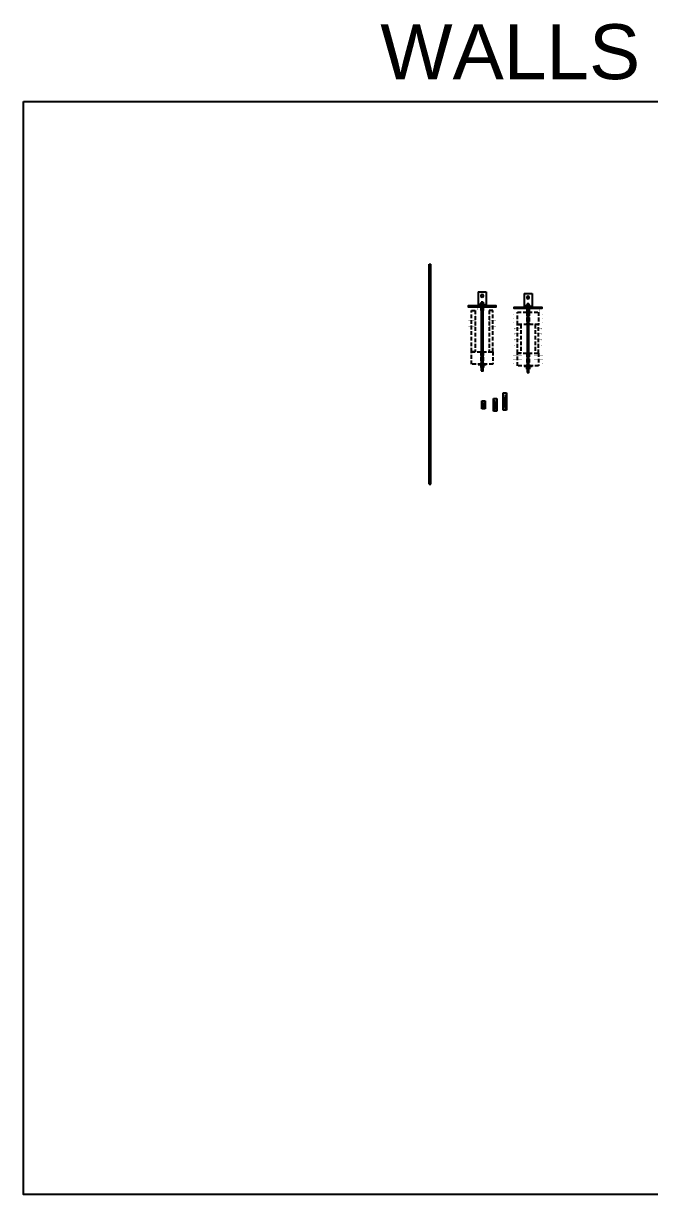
# Model space of a CAD drawing. Header units: inches. Extents: x 2832 to 8547, y -592 to 860.
# Drawn here: x 2832 to 3105, y 348 to 860 of the extents above; entities that cross this region are included whole.
import ezdxf

# ---------------------------------------------------------------- set-up
doc = ezdxf.new("R2010")
doc.units = ezdxf.units.IN
doc.header["$LTSCALE"] = 5
doc.header["$MEASUREMENT"] = 0
doc.linetypes.add('HIDDEN', pattern=[0.375, 0.25, -0.125])
for name, color, linetype in [('BlueHidden', 5, 'HIDDEN'), ('FMTEXTA', 4, 'Continuous'), ('FORM', 5, 'Continuous'), ('FORMA', 5, 'Continuous'), ('PLYA', 4, 'Continuous')]:
    doc.layers.add(name, color=color, linetype=linetype)
doc.layers.add('Steel', color=5, linetype='Continuous', lineweight=20)
doc.styles.add('VBA_txt', font='arial.ttf', dxfattribs={"height": 2})
pattern_1 = [(45, (-139.492592, -37.240207), (-0.0073649591, 0.0073649591), []), (135, (-139.492592, -37.240207), (-0.0073649591, -0.0073649591), [])]
pattern_2 = [(45, (-85.83592, -93.84484), (-0.08838835, 0.08838835), []), (45, (-85.83592, -93.78234), (-0.08838835, 0.08838835), [])]

# ---------------------------------------------------------------- blocks, each defined once
blk = doc.blocks.new('VBA_2x6_WALL')
at = {"color": 5}
for p, q in [((-5.5, 0), (-5.5, 1.5)), ((-5.5, 1.5), (0, 1.5)), ((0, 0), (-5.5, 0)), ((0, 1.5), (0, 0))]:
    blk.add_line(p, q, dxfattribs=at)
at = {"color": 4}
for p, q in [((0, 1.5), (-5.5, 0)), ((-5.5, 1.5), (0, 0))]:
    blk.add_line(p, q, dxfattribs=at)
blk = doc.blocks.new('*U544')
at = {"layer": 'PLYA', "color": 4}
for p, q in [((0, 0.75), (96, 0.75)), ((0, 0.75), (0, 0)), ((0, 0.375), (96, 0.375)), ((0, 0), (96, 0)), ((96, 0.75), (96, 0))]:
    blk.add_line(p, q, dxfattribs=at)
blk = doc.blocks.new('VBA_2x4_WALL')
at = {"color": 5}
for p, q in [((-3.5, 0), (-3.5, 1.5)), ((-3.5, 1.5), (0, 1.5)), ((0, 0), (-3.5, 0)), ((0, 1.5), (0, 0))]:
    blk.add_line(p, q, dxfattribs=at)
at = {"color": 4}
for p, q in [((0, 1.5), (-3.5, 0)), ((-3.5, 1.5), (0, 0))]:
    blk.add_line(p, q, dxfattribs=at)
blk = doc.blocks.new('VBA_2x8_WALL')
at = {"color": 5}
for p, q in [((-7.5, 0), (-7.5, 1.5)), ((-7.5, 1.5), (0, 1.5)), ((0, 0), (-7.5, 0)), ((0, 1.5), (0, 0))]:
    blk.add_line(p, q, dxfattribs=at)
at = {"color": 4}
for p, q in [((0, 1.5), (-7.5, 0)), ((-7.5, 1.5), (0, 0))]:
    blk.add_line(p, q, dxfattribs=at)
blk = doc.blocks.new('*U542')
at = {"layer": 'FMTEXTA'}
h = blk.add_hatch(dxfattribs=at)
h.set_pattern_fill('STEEL', color=4, style=0)
h.set_pattern_definition(pattern_2)
h.paths.add_polyline_path([(4.22, 2.62), (2.88, 2.62), (2.88, 2.12), (4.22, 2.12)])
h.paths.add_polyline_path([(6.38, 2.62), (5.03, 2.62), (5.03, 2.12), (6.38, 2.12)])
at = {"layer": 'FORM'}
h = blk.add_hatch(dxfattribs=at)
h.set_pattern_fill('ANSI32', color=5, scale=1.5, angle=330)
h.set_pattern_definition([(15, (-899.994, -319.1604), (-0.1455857, 0.54333328), []), (15, (-899.7644, -319.293), (-0.1455857, 0.54333328), [])])
h.paths.add_polyline_path([(4.25, -26.38), (5, -26.38), (5, 2.62), (4.25, 2.62)])
at = {"layer": 'FORMA'}
h = blk.add_hatch(dxfattribs=at)
h.set_pattern_fill('ANSI37', color=4, scale=0.083325)
h.set_pattern_definition(pattern_1)
h.paths.add_polyline_path([(4.32, 3.31, -0.195947), (4.16, 3.25), (4.62, 3.25, -0.100523)])
h.paths.add_polyline_path([(4.93, 3.31), (4.32, 3.31, 0.203728)])
h.paths.add_polyline_path([(4.93, 3.31, -0.100829), (4.62, 3.25), (4.63, 3.25), (5.08, 3.25, -0.195947)])
edge = h.paths.add_edge_path()
edge.add_line((5.07, 3.25), (5, 3.31))
edge.add_line((5, 3.31), (4.93, 3.31))
edge.add_arc((5.08, 3.47), 0.219, 225.6541, 265.6901)
edge = h.paths.add_edge_path()
edge.add_line((4.25, 3.31), (4.18, 3.25))
edge.add_arc((4.16, 3.47), 0.219, 274.1855, 314.3459)
edge.add_line((4.32, 3.31), (4.25, 3.31))
h = blk.add_hatch(dxfattribs=at)
h.set_pattern_fill('ANSI37', color=4, scale=0.083325)
h.set_pattern_definition(pattern_1)
h.paths.add_polyline_path([(4.32, 3.31, -0.195947), (4.16, 3.25), (4.62, 3.25, -0.100523)])
h.paths.add_polyline_path([(4.93, 3.31), (4.32, 3.31, 0.203728)])
h.paths.add_polyline_path([(4.93, 3.31, -0.100829), (4.62, 3.25), (4.63, 3.25), (5.08, 3.25, -0.195947)])
edge = h.paths.add_edge_path()
edge.add_line((5.07, 3.25), (5, 3.31))
edge.add_line((5, 3.31), (4.93, 3.31))
edge.add_arc((5.08, 3.47), 0.219, 225.6541, 265.6901)
edge = h.paths.add_edge_path()
edge.add_line((4.25, 3.31), (4.18, 3.25))
edge.add_arc((4.16, 3.47), 0.219, 274.1855, 314.3459)
edge.add_line((4.32, 3.31), (4.25, 3.31))
at = {"color": 4, "linetype": 'ByBlock'}
for p, q in [((4.12, 2.12), (4.12, 1.5)), ((5.12, 2.12), (5.12, 1.5))]:
    blk.add_line(p, q, dxfattribs=at)
at = {"color": 5, "linetype": 'HIDDEN', "ltscale": 1.3}
for p, q in [((4.12, 1.5), (4.12, 0)), ((5.12, 1.5), (5.12, 0)), ((4.12, -18), (4.12, -23.5)), ((5.12, -18), (5.12, -23.5))]:
    blk.add_line(p, q, dxfattribs=at)
at = {"color": 4, "linetype": 'ByBlock'}
blk.add_lwpolyline([(-1.38, 1.81), (-1.38, 2.12), (10.62, 2.12), (10.62, 1.5), (-1.38, 1.5), (-1.38, 1.81), (10.62, 1.81)], dxfattribs=at)
at = {"color": 4, "linetype": 'ByBlock', "const_width": 0.0625}
for points in [[(-0.19, 2.16), (-0.56, 2.16)], [(-0.37, 0.16), (-0.37, 2.16)], [(2.81, 2.16), (2.44, 2.16)], [(2.62, 0.16), (2.62, 2.16)], [(6.44, 2.16), (6.81, 2.16)], [(6.63, 0.16), (6.63, 2.16)], [(9.44, 2.16), (9.81, 2.16)], [(9.63, 0.16), (9.63, 2.16)], [(1.56, -2.19), (1.56, -1.81)], [(1.56, -4.55), (1.56, -4.17)], [(7.69, -2.19), (7.69, -1.81)], [(7.69, -4.55), (7.69, -4.17)], [(1.56, -7.04), (1.56, -6.67)], [(7.69, -7.04), (7.69, -6.67)], [(-1.56, -19.19), (-1.56, -18.81)], [(1.94, -19), (-1.56, -19)], [(7.31, -19), (10.81, -19)], [(10.81, -19.19), (10.81, -18.81)], [(-1.56, -20.56), (-1.56, -20.94)], [(1.94, -20.75), (-1.56, -20.75)], [(-1.56, -22.31), (-1.56, -22.69)], [(1.94, -22.5), (-1.56, -22.5)], [(7.31, -20.75), (10.81, -20.75)], [(7.31, -22.5), (10.81, -22.5)], [(10.81, -20.56), (10.81, -20.94)], [(10.81, -22.31), (10.81, -22.69)]]:
    blk.add_lwpolyline(points, dxfattribs=at)
at = {"color": 5, "linetype": 'HIDDEN', "ltscale": 1.3}
for points in [[(0, 0), (1.5, 0), (1.5, -18), (0, -18)], [(9.25, 0), (7.75, 0), (7.75, -18), (9.25, -18)], [(0, -18), (9.25, -18), (9.25, -23.5), (0, -23.5)]]:
    blk.add_lwpolyline(points, close=True, dxfattribs=at)
at = {"color": 4, "linetype": 'ByBlock'}
for points in [[(-1.44, -2.5, 0.0625, 0.0625, 0), (-1.44, -2.12, 0.0625, 0.0625, -0.414214), (-1.31, -2, 0.0625, 0.0625, 0), (1.56, -2, 0, 0, 0)], [(-1.44, -4.86, 0.0625, 0.0625, 0), (-1.44, -4.48, 0.0625, 0.0625, -0.414214), (-1.31, -4.36, 0.0625, 0.0625, 0), (1.56, -4.36, 0, 0, 0)], [(10.69, -2.5, 0.0625, 0.0625, 0), (10.69, -2.12, 0.0625, 0.0625, 0.414214), (10.56, -2, 0.0625, 0.0625, 0), (7.69, -2, 0, 0, 0)], [(10.69, -4.86, 0.0625, 0.0625, 0), (10.69, -4.48, 0.0625, 0.0625, 0.414214), (10.56, -4.36, 0.0625, 0.0625, 0), (7.69, -4.36, 0, 0, 0)], [(-1.44, -7.35, 0.0625, 0.0625, 0), (-1.44, -6.98, 0.0625, 0.0625, -0.414214), (-1.31, -6.85, 0.0625, 0.0625, 0), (1.56, -6.85, 0, 0, 0)], [(10.69, -7.35, 0.0625, 0.0625, 0), (10.69, -6.98, 0.0625, 0.0625, 0.414214), (10.56, -6.85, 0.0625, 0.0625, 0), (7.69, -6.85, 0, 0, 0)]]:
    blk.add_lwpolyline(points, format="xyseb", dxfattribs=at)
at = {"layer": 'FMTEXTA', "color": 5, "ltscale": 0.25}
for p, q in [((2.88, 8.12), (2.88, 2.12)), ((2.88, 8.12), (6.38, 8.12)), ((6.38, 8.12), (6.38, 2.12)), ((2.88, 2.12), (6.38, 2.12)), ((2.89, 2.62), (6.39, 2.62))]:
    blk.add_line(p, q, dxfattribs=at)
at = {"layer": 'FMTEXTA', "color": 4, "ltscale": 0.5}
for p, q in [((4.01, 3.19), (5.24, 3.19)), ((4.01, 2.69), (4.01, 3.19)), ((4.01, 3.19), (5.24, 3.19)), ((4.01, 2.69), (4.01, 3.19)), ((4.01, 2.69), (5.24, 2.69)), ((4.01, 2.69), (5.24, 2.69)), ((4.16, 2.62), (5.08, 2.62)), ((4.25, 3.25), (5, 3.25)), ((4.25, 3.25), (5, 3.25)), ((4.32, 2.69), (4.32, 3.19)), ((4.32, 2.69), (4.32, 3.19)), ((4.93, 2.69), (4.93, 3.19)), ((4.93, 2.69), (4.93, 3.19)), ((5.24, 2.69), (5.24, 3.19)), ((5.24, 2.69), (5.24, 3.19)), ((4.01, -23.81), (5.24, -23.81)), ((4.01, -23.81), (4.01, -24.31)), ((4.01, -24.31), (5.24, -24.31)), ((4.01, -24.44), (5.24, -24.44)), ((4.01, -24.44), (4.01, -24.94)), ((4.01, -24.94), (5.24, -24.94)), ((4.16, -23.75), (5.08, -23.75)), ((4.16, -24.37), (5.08, -24.37)), ((4.16, -24.37), (5.08, -24.37)), ((4.16, -24.37), (5.08, -24.37)), ((4.16, -25), (5.08, -25)), ((4.16, -25), (5.08, -25)), ((4.32, -23.81), (4.32, -24.31)), ((4.32, -24.44), (4.32, -24.94)), ((4.93, -23.81), (4.93, -24.31)), ((4.93, -24.44), (4.93, -24.94)), ((5.24, -23.81), (5.24, -24.31)), ((5.24, -24.44), (5.24, -24.94))]:
    blk.add_line(p, q, dxfattribs=at)
at = {"layer": 'FMTEXTA', "color": 4}
blk.add_line((5.08, 3.25), (4.16, 3.25), dxfattribs=at)
blk.add_line((5.08, 3.25), (4.16, 3.25), dxfattribs=at)
at = {"layer": 'FMTEXTA', "color": 0, "ltscale": 0.5}
blk.add_line((4.16, 2.62), (5.08, 2.62), dxfattribs=at)
at = {"layer": 'FMTEXTA', "color": 5}
for p, q in [((4.25, 3.62), (4.25, 3.23)), ((5, 3.62), (4.25, 3.62)), ((4.25, 3.62), (4.25, 3.23)), ((5, 3.62), (4.25, 3.62)), ((5, 3.62), (5, 3.23)), ((5, 3.62), (5, 3.23))]:
    blk.add_line(p, q, dxfattribs=at)
at = {"layer": 'FMTEXTA', "color": 5, "ltscale": 0.25}
blk.add_arc((4.62, 6.37), 0.562, 270, 269.99, dxfattribs=at)
at = {"layer": 'FMTEXTA', "color": 4, "ltscale": 0.5}
for centre, radius, start, end in [((4.16, 3.03), 0.219, 45.6541, 134.3459), ((4.16, 3.03), 0.219, 45.6541, 134.3459), ((4.16, 2.84), 0.219, 225.6541, 314.3459), ((4.16, 2.84), 0.219, 225.6541, 314.3459), ((4.62, 2.47), 0.784, 66.9696, 113.0304), ((4.62, 2.47), 0.784, 66.9696, 113.0304), ((4.62, 3.41), 0.784, 246.9696, 293.0304), ((4.62, 3.41), 0.784, 246.9696, 293.0304), ((5.08, 3.03), 0.219, 45.6541, 134.3459), ((5.08, 3.03), 0.219, 45.6541, 134.3459), ((5.08, 2.84), 0.219, 225.6541, 314.3459), ((5.08, 2.84), 0.219, 225.6541, 314.3459), ((4.16, -23.97), 0.219, 45.6541, 134.3459), ((4.16, -24.16), 0.219, 225.6541, 314.3459), ((4.16, -24.59), 0.219, 45.6541, 134.3459), ((4.16, -24.78), 0.219, 225.6541, 314.3459), ((4.62, -24.53), 0.784, 66.9696, 113.0304), ((4.62, -23.59), 0.784, 246.9696, 293.0304), ((4.62, -25.16), 0.784, 66.9696, 113.0304), ((4.62, -24.22), 0.784, 246.9696, 293.0304), ((5.08, -23.97), 0.219, 45.6541, 134.3459), ((5.08, -24.16), 0.219, 225.6541, 314.3459), ((5.08, -24.59), 0.219, 45.6541, 134.3459), ((5.08, -24.78), 0.219, 225.6541, 314.3459)]:
    blk.add_arc(centre, radius, start, end, dxfattribs=at)
at = {"layer": 'FORM', "color": 5, "linetype": 'ByBlock'}
blk.add_lwpolyline([(4.25, -26.38), (5, -26.38), (5, 2.62), (4.25, 2.62)], close=True, dxfattribs=at)
at = {"layer": 'FORMA', "color": 4}
for p, q in [((4.25, 3.31), (4.18, 3.25)), ((4.25, 3.31), (4.18, 3.25)), ((5.07, 3.25), (4.18, 3.25)), ((5.07, 3.25), (4.18, 3.25)), ((5, 3.31), (4.25, 3.31)), ((5, 3.31), (4.25, 3.31)), ((5, 3.31), (5.07, 3.25)), ((5, 3.31), (5.07, 3.25))]:
    blk.add_line(p, q, dxfattribs=at)
at = {"layer": 'Steel', "ltscale": 0.25}
for p, q in [((4.22, 2.12), (4.22, 2.62)), ((5.03, 2.12), (5.03, 2.62))]:
    blk.add_line(p, q, dxfattribs=at)
at = {"layer": 'Steel'}
blk.add_lwpolyline([(2.88, -23.75), (6.37, -23.75), (6.37, -23.5), (2.88, -23.5)], close=True, dxfattribs=at)
blk = doc.blocks.new('*U543')
at = {"layer": 'FMTEXTA'}
h = blk.add_hatch(dxfattribs=at)
h.set_pattern_fill('STEEL', color=4, style=0)
h.set_pattern_definition(pattern_2)
h.paths.add_polyline_path([(4.22, 2.62), (2.88, 2.62), (2.88, 2.12), (4.22, 2.12)])
h.paths.add_polyline_path([(6.38, 2.62), (5.03, 2.62), (5.03, 2.12), (6.38, 2.12)])
at = {"layer": 'FORM'}
h = blk.add_hatch(dxfattribs=at)
h.set_pattern_fill('ANSI32', color=256, scale=1.5, angle=330)
h.set_pattern_definition([(15, (-899.994, -319.1604), (-0.1455857, 0.54333328), []), (15, (-899.7644, -319.293), (-0.1455857, 0.54333328), [])])
h.paths.add_polyline_path([(4.25, -26.38), (5, -26.38), (5, 2.62), (4.25, 2.62)])
at = {"layer": 'FORMA'}
h = blk.add_hatch(dxfattribs=at)
h.set_pattern_fill('ANSI37', color=4, scale=0.083325)
h.set_pattern_definition(pattern_1)
h.paths.add_polyline_path([(4.32, 3.31, -0.195947), (4.16, 3.25), (4.62, 3.25, -0.100523)])
h.paths.add_polyline_path([(4.93, 3.31), (4.32, 3.31, 0.203728)])
h.paths.add_polyline_path([(4.93, 3.31, -0.100829), (4.62, 3.25), (4.63, 3.25), (5.08, 3.25, -0.195947)])
edge = h.paths.add_edge_path()
edge.add_line((5.07, 3.25), (5, 3.31))
edge.add_line((5, 3.31), (4.93, 3.31))
edge.add_arc((5.08, 3.47), 0.219, 225.6541, 265.6901)
edge = h.paths.add_edge_path()
edge.add_line((4.25, 3.31), (4.18, 3.25))
edge.add_arc((4.16, 3.47), 0.219, 274.1855, 314.3459)
edge.add_line((4.32, 3.31), (4.25, 3.31))
h = blk.add_hatch(dxfattribs=at)
h.set_pattern_fill('ANSI37', color=4, scale=0.083325)
h.set_pattern_definition(pattern_1)
h.paths.add_polyline_path([(4.32, 3.31, -0.195947), (4.16, 3.25), (4.62, 3.25, -0.100523)])
h.paths.add_polyline_path([(4.93, 3.31), (4.32, 3.31, 0.203728)])
h.paths.add_polyline_path([(4.93, 3.31, -0.100829), (4.62, 3.25), (4.63, 3.25), (5.08, 3.25, -0.195947)])
edge = h.paths.add_edge_path()
edge.add_line((5.07, 3.25), (5, 3.31))
edge.add_line((5, 3.31), (4.93, 3.31))
edge.add_arc((5.08, 3.47), 0.219, 225.6541, 265.6901)
edge = h.paths.add_edge_path()
edge.add_line((4.25, 3.31), (4.18, 3.25))
edge.add_arc((4.16, 3.47), 0.219, 274.1855, 314.3459)
edge.add_line((4.32, 3.31), (4.25, 3.31))
at = {"color": 4, "linetype": 'ByBlock'}
for p, q in [((4.12, 2.12), (4.12, 1.5)), ((5.12, 2.12), (5.12, 1.5))]:
    blk.add_line(p, q, dxfattribs=at)
at = {"color": 5, "linetype": 'HIDDEN', "ltscale": 1.3}
for p, q in [((4.12, 1.5), (4.12, 0)), ((4.12, 0), (4.12, -5.5)), ((5.12, 1.5), (5.12, 0)), ((5.12, 0), (5.12, -5.5)), ((4.12, -18), (4.12, -23.5)), ((5.12, -18), (5.12, -23.5))]:
    blk.add_line(p, q, dxfattribs=at)
at = {"color": 4, "linetype": 'ByBlock'}
blk.add_lwpolyline([(-1.38, 1.81), (-1.38, 2.12), (10.62, 2.12), (10.62, 1.5), (-1.38, 1.5), (-1.38, 1.81), (10.62, 1.81)], dxfattribs=at)
at = {"color": 4, "linetype": 'ByBlock', "const_width": 0.0625}
for points in [[(-0.19, 2.16), (-0.56, 2.16)], [(-0.37, 0.16), (-0.37, 2.16)], [(2.89, 2.16), (2.52, 2.16)], [(2.7, 0.16), (2.7, 2.16)], [(6.36, 2.16), (6.73, 2.16)], [(6.55, 0.16), (6.55, 2.16)], [(9.44, 2.16), (9.81, 2.16)], [(9.63, 0.16), (9.63, 2.16)], [(-1.56, -1.19), (-1.56, -0.81)], [(1.94, -1), (-1.56, -1)], [(-1.56, -2.56), (-1.56, -2.94)], [(1.94, -2.75), (-1.56, -2.75)], [(-1.56, -4.31), (-1.56, -4.69)], [(1.94, -4.5), (-1.56, -4.5)], [(7.31, -1), (10.81, -1)], [(7.31, -2.75), (10.81, -2.75)], [(7.31, -4.5), (10.81, -4.5)], [(10.81, -1.19), (10.81, -0.81)], [(10.81, -2.56), (10.81, -2.94)], [(10.81, -4.31), (10.81, -4.69)], [(1.56, -7.19), (1.56, -6.81)], [(1.56, -9.55), (1.56, -9.17)], [(7.69, -7.19), (7.69, -6.81)], [(7.69, -9.55), (7.69, -9.17)], [(1.56, -12.04), (1.56, -11.67)], [(1.56, -14.53), (1.56, -14.16)], [(7.69, -12.04), (7.69, -11.67)], [(7.69, -14.53), (7.69, -14.16)], [(-1.56, -19.19), (-1.56, -18.81)], [(1.94, -19), (-1.56, -19)], [(7.31, -19), (10.81, -19)], [(10.81, -19.19), (10.81, -18.81)], [(-1.56, -20.56), (-1.56, -20.94)], [(1.94, -20.75), (-1.56, -20.75)], [(-1.56, -22.31), (-1.56, -22.69)], [(1.94, -22.5), (-1.56, -22.5)], [(7.31, -20.75), (10.81, -20.75)], [(7.31, -22.5), (10.81, -22.5)], [(10.81, -20.56), (10.81, -20.94)], [(10.81, -22.31), (10.81, -22.69)]]:
    blk.add_lwpolyline(points, dxfattribs=at)
at = {"color": 5, "linetype": 'HIDDEN', "ltscale": 1.3}
for points in [[(0, 0), (9.25, 0), (9.25, -5.5), (0, -5.5)], [(0, -5.5), (1.5, -5.5), (1.5, -18), (0, -18)], [(9.25, -5.5), (7.75, -5.5), (7.75, -18), (9.25, -18)], [(0, -18), (9.25, -18), (9.25, -23.5), (0, -23.5)]]:
    blk.add_lwpolyline(points, close=True, dxfattribs=at)
at = {"color": 4, "linetype": 'ByBlock'}
for points in [[(-1.44, -7.5, 0.0625, 0.0625, 0), (-1.44, -7.12, 0.0625, 0.0625, -0.414214), (-1.31, -7, 0.0625, 0.0625, 0), (1.56, -7, 0, 0, 0)], [(-1.44, -9.86, 0.0625, 0.0625, 0), (-1.44, -9.48, 0.0625, 0.0625, -0.414214), (-1.31, -9.36, 0.0625, 0.0625, 0), (1.56, -9.36, 0, 0, 0)], [(10.69, -7.5, 0.0625, 0.0625, 0), (10.69, -7.12, 0.0625, 0.0625, 0.414214), (10.56, -7, 0.0625, 0.0625, 0), (7.69, -7, 0, 0, 0)], [(10.69, -9.86, 0.0625, 0.0625, 0), (10.69, -9.48, 0.0625, 0.0625, 0.414214), (10.56, -9.36, 0.0625, 0.0625, 0), (7.69, -9.36, 0, 0, 0)], [(-1.44, -12.35, 0.0625, 0.0625, 0), (-1.44, -11.98, 0.0625, 0.0625, -0.414214), (-1.31, -11.85, 0.0625, 0.0625, 0), (1.56, -11.85, 0, 0, 0)], [(-1.44, -14.85, 0.0625, 0.0625, 0), (-1.44, -14.47, 0.0625, 0.0625, -0.414214), (-1.31, -14.35, 0.0625, 0.0625, 0), (1.56, -14.35, 0, 0, 0)], [(10.69, -12.35, 0.0625, 0.0625, 0), (10.69, -11.98, 0.0625, 0.0625, 0.414214), (10.56, -11.85, 0.0625, 0.0625, 0), (7.69, -11.85, 0, 0, 0)], [(10.69, -14.85, 0.0625, 0.0625, 0), (10.69, -14.47, 0.0625, 0.0625, 0.414214), (10.56, -14.35, 0.0625, 0.0625, 0), (7.69, -14.35, 0, 0, 0)]]:
    blk.add_lwpolyline(points, format="xyseb", dxfattribs=at)
at = {"layer": 'FMTEXTA', "color": 5, "ltscale": 0.25}
for p, q in [((2.88, 8.12), (2.88, 2.12)), ((2.88, 8.12), (6.38, 8.12)), ((6.38, 8.12), (6.38, 2.12)), ((2.88, 2.12), (6.38, 2.12)), ((2.89, 2.62), (6.39, 2.62))]:
    blk.add_line(p, q, dxfattribs=at)
at = {"layer": 'FMTEXTA', "color": 4, "ltscale": 0.5}
for p, q in [((4.01, 3.19), (5.24, 3.19)), ((4.01, 2.69), (4.01, 3.19)), ((4.01, 3.19), (5.24, 3.19)), ((4.01, 2.69), (4.01, 3.19)), ((4.01, 2.69), (5.24, 2.69)), ((4.01, 2.69), (5.24, 2.69)), ((4.16, 2.62), (5.08, 2.62)), ((4.16, 2.62), (5.08, 2.62)), ((4.25, 3.25), (5, 3.25)), ((4.25, 3.25), (5, 3.25)), ((4.32, 2.69), (4.32, 3.19)), ((4.32, 2.69), (4.32, 3.19)), ((4.93, 2.69), (4.93, 3.19)), ((4.93, 2.69), (4.93, 3.19)), ((5.24, 2.69), (5.24, 3.19)), ((5.24, 2.69), (5.24, 3.19))]:
    blk.add_line(p, q, dxfattribs=at)
at = {"layer": 'FMTEXTA', "color": 4}
blk.add_line((5.08, 3.25), (4.16, 3.25), dxfattribs=at)
blk.add_line((5.08, 3.25), (4.16, 3.25), dxfattribs=at)
at = {"layer": 'FMTEXTA', "color": 5}
for p, q in [((4.25, 3.62), (4.25, 3.23)), ((5, 3.62), (4.25, 3.62)), ((4.25, 3.62), (4.25, 3.23)), ((5, 3.62), (4.25, 3.62)), ((5, 3.62), (5, 3.23)), ((5, 3.62), (5, 3.23))]:
    blk.add_line(p, q, dxfattribs=at)
at = {"layer": 'FMTEXTA', "ltscale": 0.5}
for p, q in [((4.01, -23.81), (5.24, -23.81)), ((4.01, -23.81), (4.01, -24.31)), ((4.01, -24.31), (5.24, -24.31)), ((4.01, -24.44), (5.24, -24.44)), ((4.01, -24.44), (4.01, -24.94)), ((4.01, -24.94), (5.24, -24.94)), ((4.16, -23.75), (5.08, -23.75)), ((4.16, -24.37), (5.08, -24.37)), ((4.16, -24.37), (5.08, -24.37)), ((4.16, -24.37), (5.08, -24.37)), ((4.16, -25), (5.08, -25)), ((4.16, -25), (5.08, -25)), ((4.32, -23.81), (4.32, -24.31)), ((4.32, -24.44), (4.32, -24.94)), ((4.93, -23.81), (4.93, -24.31)), ((4.93, -24.44), (4.93, -24.94)), ((5.24, -23.81), (5.24, -24.31)), ((5.24, -24.44), (5.24, -24.94))]:
    blk.add_line(p, q, dxfattribs=at)
at = {"layer": 'FMTEXTA', "color": 4, "ltscale": 0.5}
for centre, radius, start, end in [((4.16, 3.03), 0.219, 45.6541, 134.3459), ((4.16, 3.03), 0.219, 45.6541, 134.3459), ((4.16, 2.84), 0.219, 225.6541, 314.3459), ((4.16, 2.84), 0.219, 225.6541, 314.3459), ((4.62, 2.47), 0.784, 66.9696, 113.0304), ((4.62, 2.47), 0.784, 66.9696, 113.0304), ((4.62, 3.41), 0.784, 246.9696, 293.0304), ((4.62, 3.41), 0.784, 246.9696, 293.0304), ((5.08, 3.03), 0.219, 45.6541, 134.3459), ((5.08, 3.03), 0.219, 45.6541, 134.3459), ((5.08, 2.84), 0.219, 225.6541, 314.3459), ((5.08, 2.84), 0.219, 225.6541, 314.3459)]:
    blk.add_arc(centre, radius, start, end, dxfattribs=at)
at = {"layer": 'FMTEXTA', "ltscale": 0.5}
for centre, radius, start, end in [((4.16, -23.97), 0.219, 45.6541, 134.3459), ((4.16, -24.16), 0.219, 225.6541, 314.3459), ((4.16, -24.59), 0.219, 45.6541, 134.3459), ((4.16, -24.78), 0.219, 225.6541, 314.3459), ((4.62, -24.53), 0.784, 66.9696, 113.0304), ((4.62, -23.59), 0.784, 246.9696, 293.0304), ((4.62, -25.16), 0.784, 66.9696, 113.0304), ((4.62, -24.22), 0.784, 246.9696, 293.0304), ((5.08, -23.97), 0.219, 45.6541, 134.3459), ((5.08, -24.16), 0.219, 225.6541, 314.3459), ((5.08, -24.59), 0.219, 45.6541, 134.3459), ((5.08, -24.78), 0.219, 225.6541, 314.3459)]:
    blk.add_arc(centre, radius, start, end, dxfattribs=at)
at = {"layer": 'FORM', "linetype": 'ByBlock'}
blk.add_lwpolyline([(4.25, -26.38), (5, -26.38), (5, 2.62), (4.25, 2.62)], close=True, dxfattribs=at)
at = {"layer": 'FORM', "color": 5, "ltscale": 0.25}
blk.add_arc((4.62, 6.37), 0.562, 270, 269.99, dxfattribs=at)
at = {"layer": 'FORMA', "color": 4}
for p, q in [((4.25, 3.31), (4.18, 3.25)), ((4.25, 3.31), (4.18, 3.25)), ((5.07, 3.25), (4.18, 3.25)), ((5.07, 3.25), (4.18, 3.25)), ((5, 3.31), (4.25, 3.31)), ((5, 3.31), (4.25, 3.31)), ((5, 3.31), (5.07, 3.25)), ((5, 3.31), (5.07, 3.25))]:
    blk.add_line(p, q, dxfattribs=at)
at = {"layer": 'Steel', "ltscale": 0.25}
for p, q in [((4.22, 2.12), (4.22, 2.62)), ((5.03, 2.12), (5.03, 2.62))]:
    blk.add_line(p, q, dxfattribs=at)
at = {"layer": 'Steel'}
blk.add_lwpolyline([(2.88, -23.75), (6.37, -23.75), (6.37, -23.5), (2.88, -23.5)], close=True, dxfattribs=at)

msp = doc.modelspace()

# ---------------------------------------------------------------- linework, layer by layer
at = {"linetype": 'ByBlock'}
msp.add_lwpolyline([(2831.67077, 825.85348), (3256.746, 825.85348), (3256.746, 348.30781), (2831.67077, 348.30781)], close=True, dxfattribs=at)

# ---------------------------------------------------------------- block references
for name, p, rotation in [('*U544', (3009.85486, 658.72535), 90.00000000000001), ('VBA_2x6_WALL', (3037.18224, 690.60633), 270), ('VBA_2x8_WALL', (3041.41569, 691.02017), 270), ('VBA_2x4_WALL', (3032.05192, 691.54381), 270)]:
    msp.add_blockref(name, p, dxfattribs=dict(rotation=rotation))
for name, p in [('*U542', (3027.63021, 734.55979)), ('*U543', (3047.68724, 733.86617))]:
    msp.add_blockref(name, p, dxfattribs=at)

# ---------------------------------------------------------------- texts
at = {"layer": 'BlueHidden', "linetype": 'ByBlock', "insert": (2987.69628, 859.61933), "char_height": 24, "attachment_point": 1, "style": 'VBA_txt'}
msp.add_mtext_dynamic_manual_height_columns('{\\C2;WALLS}', width=120.3082356, gutter_width=10, heights=[0], dxfattribs=at)

doc.saveas('drawing.dxf')
